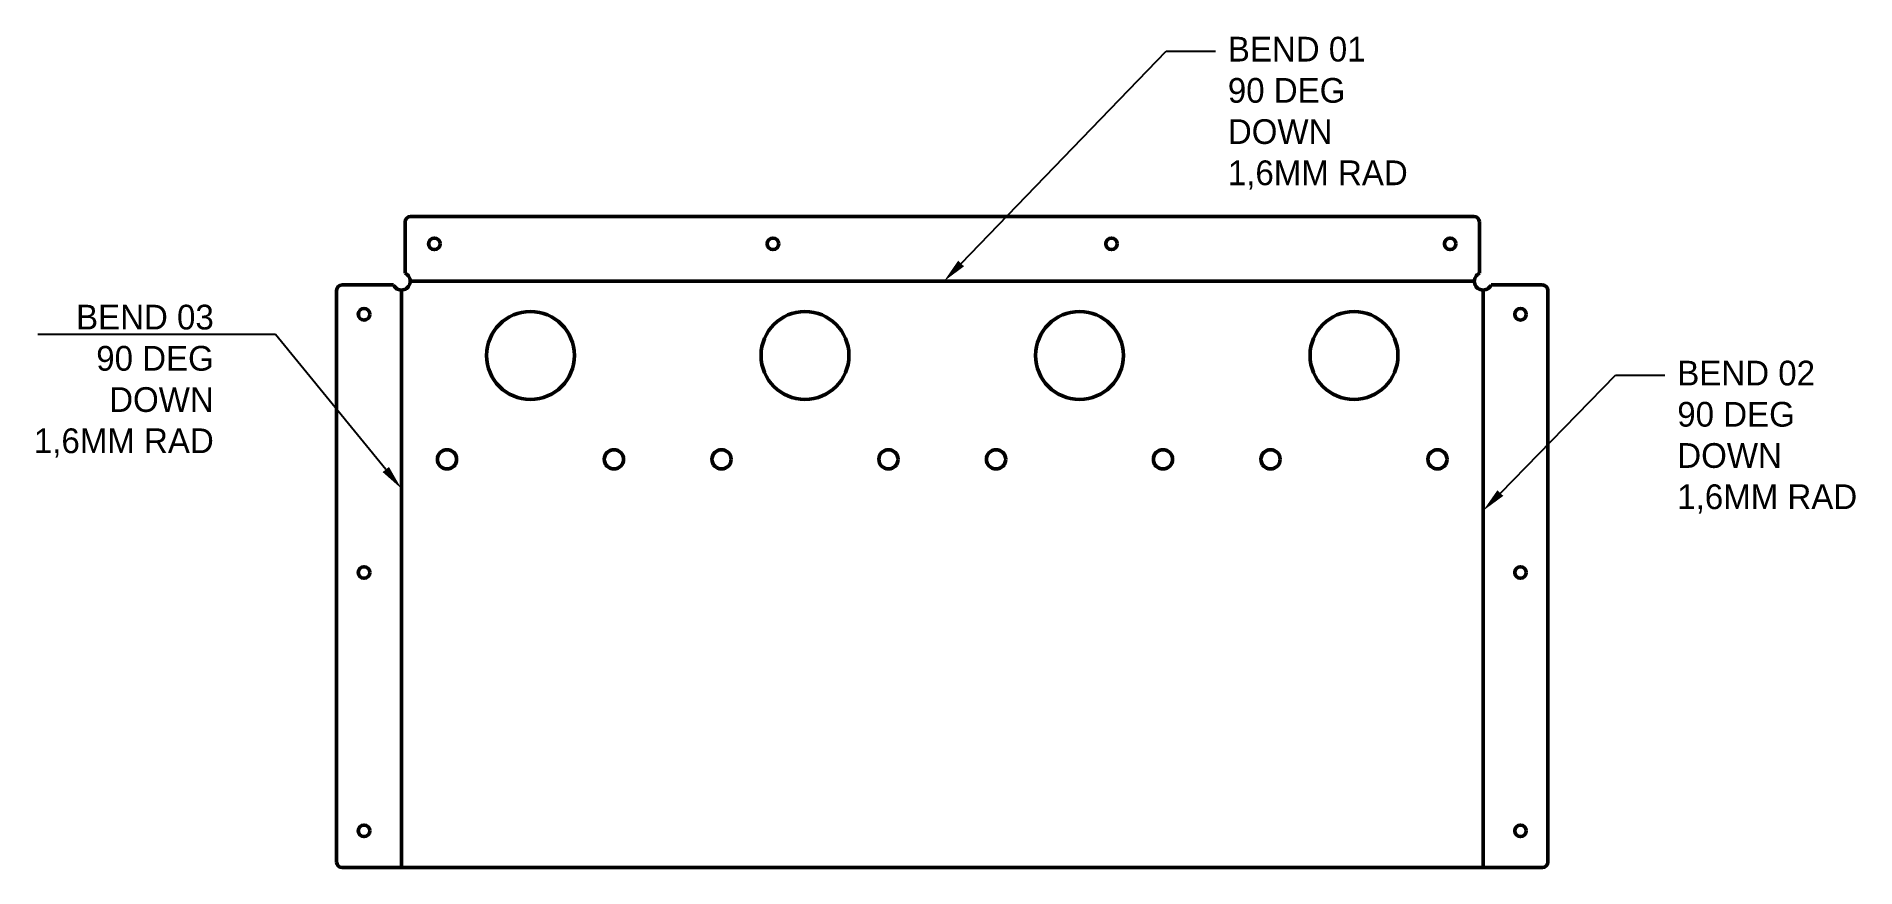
# Model space of a CAD drawing. Header units: millimetres. Extents: x -136 to 527, y -215 to 87.
import ezdxf
from ezdxf import colors
from ezdxf.entities.mleader import LeaderData, LeaderLine
from ezdxf.math import Vec2, Vec3

# ---------------------------------------------------------------- set-up
doc = ezdxf.new("R2010")
doc.units = ezdxf.units.MM
for name, color, linetype, lineweight in [('IV_BEND_DOWN', 7, 'Continuous', 50), ('IV_INTERIOR_PROFILES', 7, 'Continuous', 50), ('IV_OUTER_PROFILE', 7, 'Continuous', 50)]:
    doc.layers.add(name, color=color, linetype=linetype, lineweight=lineweight)

msp = doc.modelspace()

# ---------------------------------------------------------------- linework, layer by layer
at = {"layer": 'IV_BEND_DOWN'}
for p, q in [((-2.64, -5.01), (-2.64, -215.22)), ((388.18, -1.81), (0.56, -1.81)), ((391.38, -215.22), (391.38, -5.01))]:
    msp.add_line(p, q, dxfattribs=at)
at = {"layer": 'IV_INTERIOR_PROFILES'}
for centre, radius in [((9.37, 11.8), 2.1), ((132.7, 11.8), 2.1), ((256.04, 11.8), 2.1), ((379.37, 11.8), 2.1), ((-16.25, -13.82), 2.1), ((44.37, -28.82), 16), ((144.37, -28.82), 16), ((244.37, -28.82), 16), ((344.37, -28.82), 16), ((404.99, -13.82), 2.1), ((13.97, -66.62), 3.5), ((74.77, -66.62), 3.5), ((113.97, -66.62), 3.5), ((174.77, -66.62), 3.5), ((213.97, -66.62), 3.5), ((274.77, -66.62), 3.5), ((313.97, -66.62), 3.5), ((374.77, -66.62), 3.5), ((-16.25, -107.82), 2.1), ((404.99, -107.82), 2.1), ((-16.25, -201.82), 2.1), ((404.99, -201.82), 2.1)]:
    msp.add_circle(centre, radius, dxfattribs=at)
at = {"layer": 'IV_OUTER_PROFILE'}
for p, q in [((0.7, 21.8), (388.04, 21.8)), ((-1.3, 1.1), (-1.3, 19.8)), ((390.04, 19.8), (390.04, 1.1)), ((-26.25, -213.22), (-26.25, -5.15)), ((-24.25, -3.15), (-5.54, -3.15)), ((394.29, -3.15), (412.99, -3.15)), ((414.99, -5.15), (414.99, -213.22)), ((412.99, -215.22), (-24.25, -215.22))]:
    msp.add_line(p, q, dxfattribs=at)
for centre, radius, start, end in [((0.7, 19.8), 2, 90, 180), ((388.04, 19.8), 2, 0, 90), ((-2.64, -1.81), 3.2, 204.774, 65.226), ((391.38, -1.81), 3.2, 114.774, 335.226), ((-24.25, -5.15), 2, 90, 180), ((412.99, -5.15), 2, 0, 90), ((-24.25, -213.22), 2, 180, 270), ((412.99, -213.22), 2, 270, 0)]:
    msp.add_arc(centre, radius, start, end, dxfattribs=at)

# ---------------------------------------------------------------- leaders
ml = msp.add_multileader_mtext('Standard')
ml.set_content('BEND 01\\P90 DEG\\PDOWN \\P1,6MM RAD', color=256)
ml.set_leader_properties()
ml.build(insert=Vec2(0, 0))
ml.multileader.update_dxf_attribs({"text_right_attachment_type": 6, "dogleg_length": 0.36, "arrow_head_size": 9, "scale": 50})
ctx = ml.context
ctx.base_point, ctx.scale, ctx.char_height, ctx.arrow_head_size, ctx.landing_gap_size, ctx.plane_origin = Vec3(293.91, 81.93), 50, 9, 9, 4.5, Vec3(537.35, 55.67)
ctx.right_attachment = 6
notes = []
notes.append((ctx, [(0, (1, 1, 0), (275.91, 81.93), (1, 0), 18, [(0, [(194.98, -1.81)], 0, [])])]))
ctx.mtext.insert, ctx.mtext.flow_direction = Vec3(298.41, 87.18), 5
ml = msp.add_multileader_mtext('Standard')
ml.set_content('BEND 03\\P90 DEG\\PDOWN \\P1,6MM RAD', color=256)
ml.set_leader_properties()
ml.build(insert=Vec2(0, 0))
ml.multileader.update_dxf_attribs({"text_right_attachment_type": 6, "dogleg_length": 0.36, "arrow_head_size": 9, "scale": 50})
ctx = ml.context
ctx.base_point, ctx.scale, ctx.char_height, ctx.arrow_head_size, ctx.landing_gap_size, ctx.plane_origin = Vec3(-146, -15.6), 50, 9, 9, 4.5, Vec3(228.53, 8.57)
ctx.right_attachment, ctx.text_align_type = 6, 2
notes.append((ctx, [(1, (1, 1, 0), (-48.5, -21.15), (-1, 0), 18, [(0, [(-2.64, -77.3)], 0, [])])]))
ctx.mtext.insert, ctx.mtext.alignment, ctx.mtext.flow_direction = Vec3(-71, -10.35), 3, 5
ml = msp.add_multileader_mtext('Standard')
ml.set_content('BEND 02\\P90 DEG\\PDOWN \\P1,6MM RAD', color=256)
ml.set_leader_properties()
ml.build(insert=Vec2(0, 0))
ml.multileader.update_dxf_attribs({"text_right_attachment_type": 6, "dogleg_length": 0.36, "arrow_head_size": 9, "scale": 50})
ctx = ml.context
ctx.base_point, ctx.scale, ctx.char_height, ctx.arrow_head_size, ctx.landing_gap_size, ctx.plane_origin = Vec3(457.63, -35.97), 50, 9, 9, 4.5, Vec3(622.55, 3.02)
ctx.right_attachment = 6
notes.append((ctx, [(0, (1, 1, 0), (439.63, -35.97), (1, 0), 18, [(0, [(391.38, -85.33)], 0, [])])]))
ctx.mtext.insert, ctx.mtext.flow_direction = Vec3(462.13, -30.72), 5
for ctx, leaders in notes:
    for number, flags, end, landing, length, lines in leaders:
        leader = LeaderData()
        leader.index, (leader.has_last_leader_line, leader.has_dogleg_vector, leader.attachment_direction) = number, flags
        leader.last_leader_point, leader.dogleg_vector, leader.dogleg_length = Vec3(end), Vec3(landing), length
        for number, points, colour, breaks in lines:
            line = LeaderLine()
            line.index, line.vertices, line.color, line.breaks = number, Vec3.list(points), colors.encode_raw_color(colour), breaks
            leader.lines.append(line)
        ctx.leaders.append(leader)

doc.saveas('drawing.dxf')
